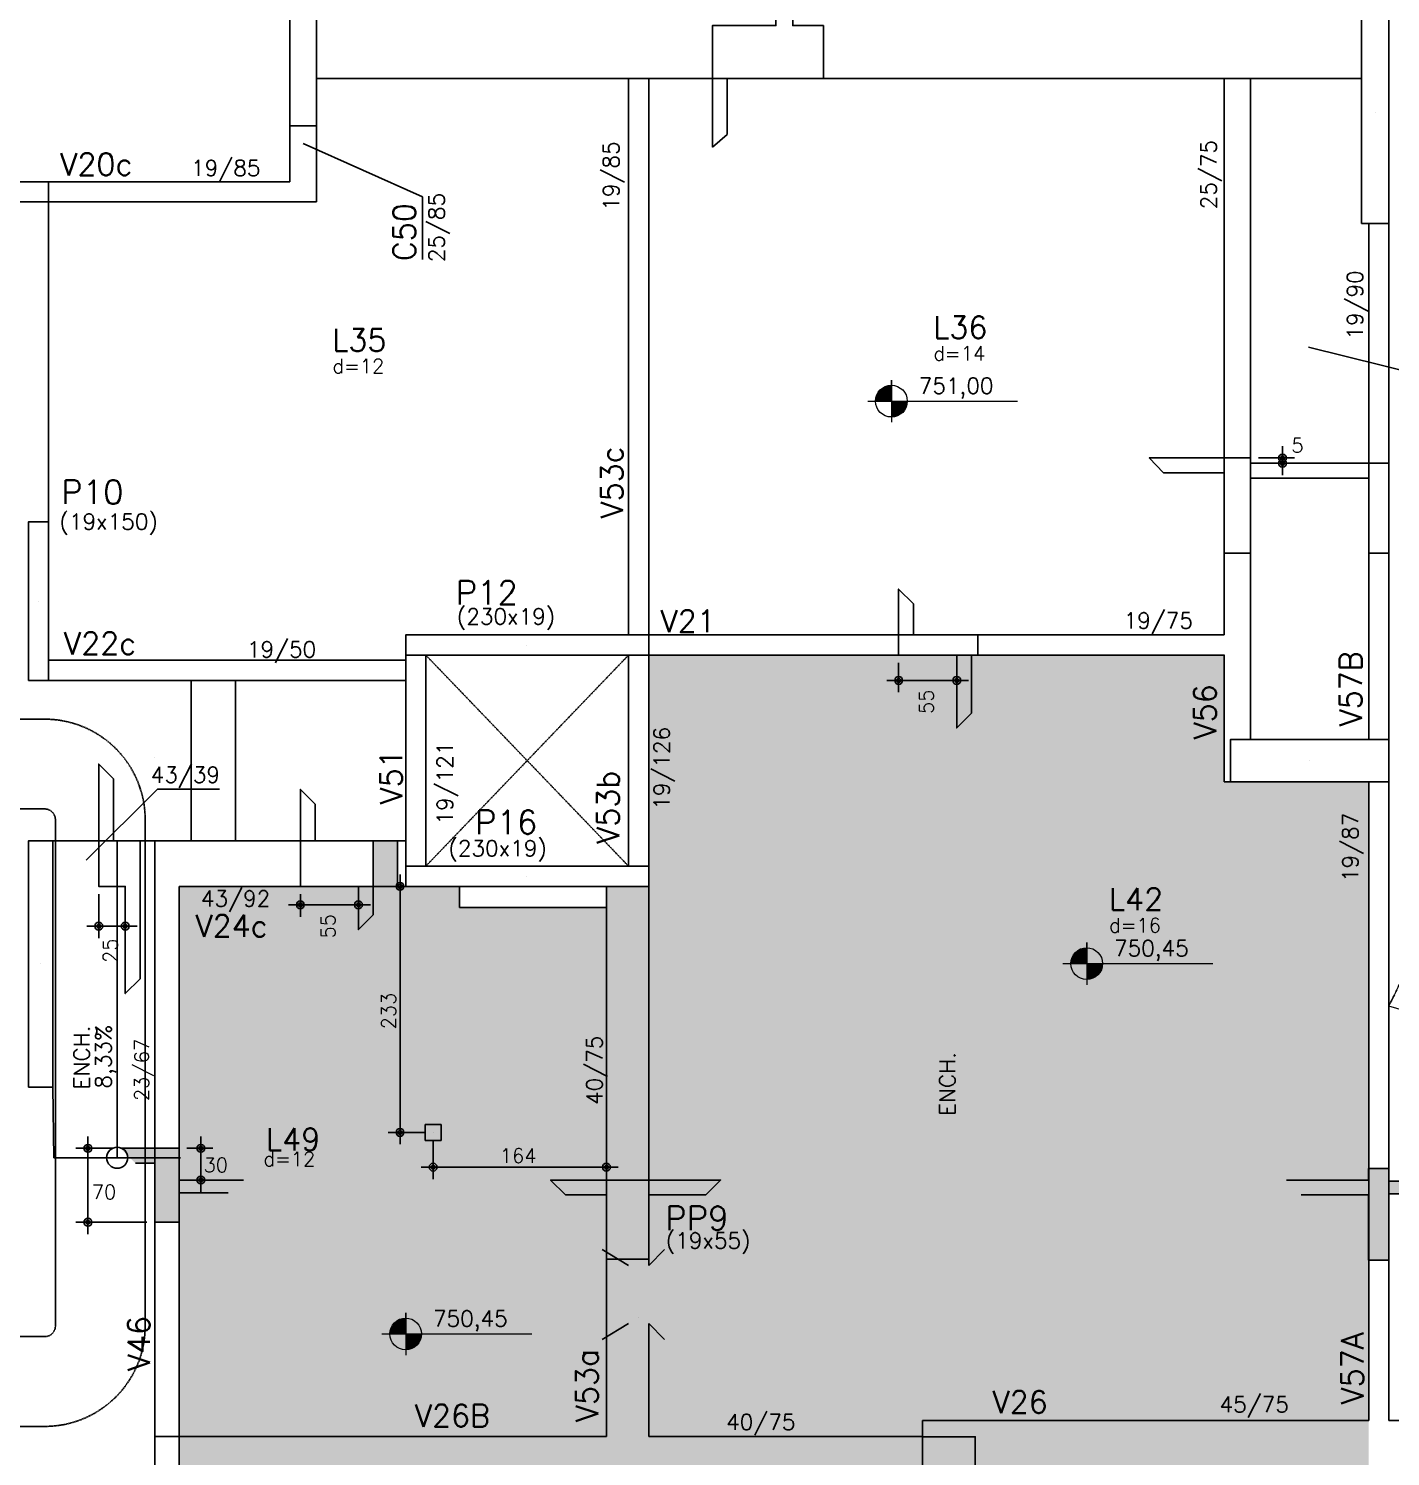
# Model space of a CAD drawing. Extents: x -40810 to 33675, y -2018 to 21213.
# Drawn here: x 16531 to 17819, y -14 to 1338 of the extents above; entities that cross this region are included whole.
import ezdxf

# ---------------------------------------------------------------- set-up
doc = ezdxf.new("R2010")
doc.units = 0
doc.linetypes.add('ESTILO_TQS_0001', pattern=[1, 0.7, -0.3])
doc.linetypes.add('TRAZO_HUECO', pattern=[0.75, 0.5, -0.25])
doc.layers.get('0').update_dxf_attribs({"color": 1, "lineweight": 9})
for name, color, linetype in [('1', 5, 'Continuous'), ('10', 7, 'Continuous'), ('11', 22, 'Continuous'), ('12', 3, 'Continuous'), ('13', 7, 'Continuous'), ('131', 59, 'Continuous'), ('132', 99, 'Continuous'), ('18', 9, 'Continuous'), ('211', 7, 'ESTILO_TQS_0001'), ('241', 7, 'TRAZO_HUECO'), ('242', 3, 'Continuous'), ('26', 1, 'Continuous'), ('27', 10, 'Continuous'), ('3', 2, 'Continuous'), ('30', 15, 'Continuous'), ('42', 7, 'Continuous'), ('6', 6, 'Continuous'), ('8', 5, 'Continuous'), ('9', 3, 'Continuous')]:
    doc.layers.add(name, color=color, linetype=linetype)
doc.styles.get("Standard").update_dxf_attribs({"font": 'romans.shx', "width": 0.8})

msp = doc.modelspace()

# ---------------------------------------------------------------- linework, layer by layer
for p, q in [((17347.169, 1000.586), (17347.169, 1005.586)), ((17347.169, 1005.586), (17347.169, 965.586)), ((17324.669, 985.586), (17466.578, 985.586)), ((17531.963, 468.058), (17531.963, 473.058)), ((17531.963, 473.058), (17531.963, 433.058)), ((17509.463, 453.058), (17651.372, 453.058)), ((16887.435, 117.431), (16887.435, 122.431)), ((16887.435, 122.431), (16887.435, 82.431)), ((16864.935, 102.431), (17006.845, 102.431))]:
    msp.add_line(p, q)
msp.add_lwpolyline([(18416.71, 161.121), (18107.105, 328.041), (18078.606, 286.892), (18105.215, 378.059), (18076.716, 336.91), (17817.927, 412.88)])
for centre in [(17347.169, 985.586), (17531.963, 453.058), (16887.435, 102.431)]:
    msp.add_circle(centre, 15)
at = {"layer": '1'}
for p, q in [((17661.927, 764.191), (17661.927, 1291.191)), ((17686.927, 1291.191), (17686.927, 665.191)), ((17661.927, 764.191), (17117.427, 764.191)), ((17661.927, 625.191), (17661.927, 745.191)), ((16668.927, 721.191), (16887.427, 721.191)), ((17661.927, 625.191), (17667.927, 625.191)), ((16649.927, 569.191), (16649.927, 5.191)), ((16676.927, 569.191), (16887.927, 569.191)), ((16672.927, 526.191), (16672.927, 5.191)), ((16887.427, 526.191), (16672.927, 526.191)), ((17376.378, 5.191), (17376.378, 20.568)), ((16676.927, 5.191), (16670.927, 5.191))]:
    msp.add_line(p, q, dxfattribs=at)
for points in [[(16802.927, 1291.191), (16963.927, 1291.191)], [(16963.927, 1291.191), (17098.427, 1291.191)], [(17098.427, 1291.191), (17098.427, 764.191)], [(17117.427, 1291.191), (17098.427, 1291.191)], [(17117.427, 764.191), (17117.427, 1291.191)], [(17117.427, 1291.191), (17791.927, 1291.191)], [(16777.927, 1266.191), (16777.927, 1193.191)], [(16802.927, 1174.191), (16802.927, 1266.191)], [(16777.927, 1193.191), (16549.427, 1193.191)], [(16549.427, 1174.191), (16802.927, 1174.191)], [(16549.427, 871.191), (16549.427, 1174.191)], [(17798.927, 1153.691), (17798.927, 665.191)], [(17817.927, 665.191), (17817.927, 1153.691)], [(17117.427, 764.191), (17117.427, 745.191)], [(16887.427, 745.191), (16887.427, 740.191)], [(16906.427, 730.691), (16906.427, 745.191)], [(17098.427, 745.191), (17098.427, 645.191)], [(17117.427, 745.191), (17662.427, 745.191)], [(17117.427, 545.191), (17117.427, 745.191)], [(16887.427, 740.191), (16549.427, 740.191)], [(16887.427, 740.191), (16887.427, 545.191)], [(16906.427, 559.691), (16906.427, 730.691)], [(16549.427, 721.191), (16668.927, 721.191)], [(17098.427, 645.191), (17098.427, 545.191)], [(17798.927, 625.191), (17798.927, 20.568)], [(17817.927, 20.568), (17817.927, 625.191)], [(16676.927, 569.191), (16553.427, 569.191)], [(16887.427, 574.191), (16887.427, 569.191)], [(16906.427, 545.191), (16906.427, 559.691)], [(17077.427, 526.191), (17077.427, 167.191)], [(17117.427, 167.191), (17117.427, 526.191)], [(17077.427, 167.191), (17077.427, 5.191)], [(17117.427, 5.191), (17117.427, 112.191)], [(17798.927, 20.568), (17376.378, 20.568)], [(18417.004, 20.568), (17817.927, 20.568)], [(17077.427, 5.191), (16676.927, 5.191)], [(17376.378, 5.191), (17117.427, 5.191)]]:
    msp.add_lwpolyline(points, dxfattribs=at)
at = {"layer": '131'}
for points in [[(17117.427, 745.191), (17117.427, 526.191), (17686.927, 526.191)], [(17117.427, 745.191), (17686.927, 526.191), (17661.927, 625.191)], [(17117.427, 745.191), (17661.927, 625.191), (17661.927, 745.191)], [(17661.927, 625.191), (17686.927, 526.191), (17686.927, 625.191)], [(17798.927, -278.211), (17686.927, 526.191), (17798.927, 625.191)], [(17798.927, 625.191), (17686.927, 526.191), (17686.927, 625.191)], [(16938.427, 526.191), (16938.427, 506.191), (16672.927, 506.191)], [(16938.427, 526.191), (16672.927, 506.191), (16672.927, 526.191)], [(16938.427, 526.191), (16672.927, 526.191), (16938.427, 526.191)], [(17798.927, -278.211), (17077.427, 506.191), (17686.927, 526.191)], [(17686.927, 526.191), (17077.427, 506.191), (17077.427, 526.191)], [(17798.927, -278.211), (16672.927, -281.026), (16672.927, 506.191)], [(17798.927, -278.211), (16672.927, 506.191), (17077.427, 506.191)]]:
    msp.add_solid(points, dxfattribs=at)
at = {"layer": '132'}
for points in [[(16649.927, 526.191), (16649.927, 526.191), (16553.427, 526.191)], [(16649.927, 526.191), (16553.427, 526.191), (16553.427, 526.191)], [(16649.927, 526.191), (16553.427, 526.191), (16649.927, 526.191)]]:
    msp.add_solid(points, dxfattribs=at)
at = {"layer": '18'}
for p, q in [((17177.795, 1291.191), (17177.795, 1341.191)), ((17282.795, 1341.191), (17282.795, 1291.191)), ((17177.795, 1226.191), (17177.795, 1291.191)), ((17177.795, 1291.191), (17177.795, 1291.191)), ((17282.795, 1291.191), (17191.795, 1291.191)), ((17191.795, 1291.191), (17191.795, 1238.191)), ((17591.105, 931.772), (17686.927, 931.772)), ((17686.927, 926.772), (17686.927, 931.772)), ((17686.927, 926.772), (17798.927, 926.772)), ((17798.927, 926.772), (17798.927, 926.772)), ((17798.927, 926.772), (17817.927, 926.772)), ((17817.927, 926.772), (17817.927, 841.772)), ((17604.605, 917.772), (17661.927, 917.772)), ((17661.927, 841.772), (17661.927, 917.772)), ((17686.927, 841.772), (17686.927, 912.772)), ((17686.927, 912.772), (17798.927, 912.772)), ((17798.927, 841.772), (17798.927, 912.772)), ((17661.927, 841.772), (17686.927, 841.772)), ((17817.927, 841.772), (17798.927, 841.772)), ((17353.97, 745.191), (17353.97, 807.597)), ((17367.97, 764.191), (17367.97, 793.597)), ((17367.97, 764.191), (17428.97, 764.191)), ((17428.97, 745.191), (17428.97, 764.191)), ((17353.97, 745.191), (17408.97, 745.191)), ((17408.97, 676.202), (17408.97, 745.191)), ((17422.97, 745.191), (17428.97, 745.191)), ((17422.97, 690.202), (17422.97, 745.191)), ((16597.004, 526.191), (16597.004, 642.003)), ((16649.927, 648.03), (16649.927, 648.03)), ((16611.004, 569.191), (16611.004, 628.003)), ((16787.741, 526.191), (16787.741, 618.003)), ((16801.741, 569.191), (16801.741, 604.003)), ((16611.004, 569.191), (16636.004, 569.191)), ((16636.004, 526.191), (16636.004, 569.191)), ((16801.741, 569.191), (16879.741, 569.191)), ((16879.741, 526.191), (16879.741, 569.191)), ((16597.004, 526.191), (16622.004, 526.191)), ((16622.004, 424.591), (16622.004, 526.191)), ((16636.004, 526.191), (16636.004, 526.191)), ((16636.004, 438.591), (16636.004, 526.191)), ((16787.741, 526.191), (16842.741, 526.191)), ((16842.741, 485.298), (16842.741, 526.191)), ((16856.741, 526.191), (16856.741, 526.191)), ((16856.741, 499.298), (16856.741, 526.191)), ((16879.741, 526.191), (16856.741, 526.191)), ((16617.615, 278.137), (16672.927, 278.137)), ((16672.927, 248.137), (16672.927, 278.137)), ((16631.615, 264.137), (16649.927, 264.137)), ((16649.927, 208.137), (16649.927, 264.137)), ((16672.927, 248.137), (16733.932, 248.137)), ((17024.615, 248.137), (17117.427, 248.137)), ((17117.427, 248.137), (17185.417, 248.137)), ((17117.427, 248.137), (17117.427, 248.137)), ((16672.927, 236.137), (16719.556, 236.137)), ((16672.927, 208.137), (16672.927, 236.137)), ((16676.927, 236.137), (16676.927, 236.137)), ((17038.615, 234.137), (17077.427, 234.137)), ((17077.427, 173.137), (17077.427, 234.137)), ((17117.427, 173.137), (17117.427, 234.137)), ((17117.427, 234.137), (17171.417, 234.137)), ((16649.927, 208.137), (16672.927, 208.137)), ((17077.427, 173.137), (17117.427, 173.137))]:
    msp.add_line(p, q, dxfattribs=at)
for points in [[(17720.869, 248.137), (17798.764, 248.137), (17798.764, 259.137), (17817.764, 259.137), (17817.764, 247.137), (17887.066, 247.137)], [(17735.037, 234.137), (17798.764, 234.137), (17798.764, 172.137), (17817.927, 172.137), (17817.927, 235.137), (17852.415, 235.137)]]:
    msp.add_lwpolyline(points, dxfattribs=at)
at = {"layer": '211'}
for p, q in [((16521.428, 684.456), (16545.897, 684.456)), ((16545.897, 599.456), (16521.428, 599.456)), ((16555.897, 109.843), (16555.897, 589.456)), ((16640.897, 109.843), (16640.897, 589.456)), ((16545.897, 99.843), (16460.588, 99.843)), ((16460.588, 14.843), (16545.897, 14.843))]:
    msp.add_line(p, q, dxfattribs=at)
for centre, radius, start, end in [((16545.897, 589.456), 95, 0, 90), ((16545.897, 589.456), 10, 0, 90), ((16545.897, 109.843), 10, 270, 0), ((16545.897, 109.843), 95, 270, 0)]:
    msp.add_arc(centre, radius, start, end, dxfattribs=at)
at = {"layer": '241'}
for p, q in [((17817.927, 412.88), (18370.927, 1545.691)), ((16906.427, 545.191), (17098.427, 745.191)), ((16906.427, 745.191), (17098.427, 545.191))]:
    msp.add_line(p, q, dxfattribs=at)
at = {"layer": '242'}
for p, q in [((17804.927, 1258.739), (17804.927, 1258.739)), ((16539.927, 796.191), (16539.927, 796.191)), ((17001.927, 754.691), (17001.927, 754.691)), ((17742.927, 645.191), (17742.927, 645.191)), ((17001.927, 535.691), (17001.927, 535.691)), ((16541.927, 452.691), (16541.927, 452.691)), ((17107.927, 118.191), (17107.927, 118.191))]:
    msp.add_line(p, q, dxfattribs=at)
at = {"layer": '26'}
for p, q in [((16790.427, 1229.691), (16903.236, 1179.118)), ((16903.236, 1179.118), (16903.236, 1119.745)), ((16585.106, 551.03), (16652.412, 618.336)), ((16652.412, 618.336), (16711.151, 618.336)), ((16554.427, 269.191), (16553.427, 336.191))]:
    msp.add_line(p, q, dxfattribs=at)
at = {"layer": '26', "color": 3, "linetype": 'Continuous'}
for p, q in [((17717.225, 915.522), (17717.225, 943.022)), ((17686.927, 931.772), (17686.927, 931.772)), ((17686.927, 926.772), (17686.927, 926.772)), ((17694.427, 931.772), (17728.475, 931.772)), ((17694.427, 926.772), (17728.475, 926.772)), ((17353.97, 745.191), (17353.97, 745.191)), ((17408.97, 745.191), (17408.97, 745.191)), ((17353.97, 737.691), (17353.97, 709.941)), ((17408.97, 737.691), (17408.97, 709.941)), ((17420.22, 721.191), (17342.72, 721.191)), ((16597.004, 526.191), (16597.004, 526.191)), ((16597.004, 518.691), (16597.004, 477.261)), ((16622.004, 526.191), (16622.004, 526.191)), ((16622.004, 518.691), (16622.004, 477.261)), ((16787.741, 526.191), (16787.741, 526.191)), ((16787.741, 518.691), (16787.741, 497.419)), ((16842.741, 526.191), (16842.741, 526.191)), ((16842.741, 518.691), (16842.741, 497.419)), ((16853.991, 508.669), (16776.491, 508.669)), ((16633.254, 488.511), (16585.754, 488.511)), ((16586.673, 196.887), (16586.673, 289.387)), ((16693.602, 236.887), (16693.602, 289.387)), ((16610.115, 278.137), (16575.423, 278.137)), ((16617.615, 278.137), (16617.615, 278.137)), ((16672.927, 278.137), (16672.927, 278.137)), ((16680.427, 278.137), (16704.852, 278.137)), ((16672.927, 248.137), (16672.927, 248.137)), ((16680.427, 248.137), (16704.852, 248.137)), ((16642.427, 208.137), (16575.423, 208.137)), ((16649.927, 208.137), (16649.927, 208.137))]:
    msp.add_line(p, q, dxfattribs=at)
at = {"layer": '26', "linetype": 'Continuous'}
for p, q in [((16614.427, 269.191), (16614.427, 569.191)), ((16554.427, 269.191), (16674.427, 269.191))]:
    msp.add_line(p, q, dxfattribs=at)
at = {"layer": '26'}
msp.add_lwpolyline([(17949.391, 1001.895), (17882.008, 1001.895), (17741.692, 1036.776)], dxfattribs=at)
at = {"layer": '26', "color": 3, "linetype": 'Continuous'}
for centre, radius in [((17717.225, 931.772), 3.746), ((17717.225, 931.772), 1.867), ((17717.225, 926.772), 3.746), ((17717.225, 926.772), 1.867), ((17353.97, 721.191), 3.746), ((17353.97, 721.191), 1.867), ((17408.97, 721.191), 3.746), ((17408.97, 721.191), 1.867), ((16787.741, 508.669), 3.746), ((16787.741, 508.669), 1.867), ((16842.741, 508.669), 3.746), ((16842.741, 508.669), 1.867), ((16597.004, 488.511), 3.746), ((16597.004, 488.511), 1.867), ((16622.004, 488.511), 3.746), ((16622.004, 488.511), 1.867), ((16586.673, 278.137), 3.746), ((16586.673, 278.137), 1.867), ((16693.602, 278.137), 3.746), ((16693.602, 278.137), 1.867), ((16693.602, 248.137), 3.746), ((16693.602, 248.137), 1.867), ((16586.673, 208.137), 3.746), ((16586.673, 208.137), 1.867)]:
    msp.add_circle(centre, radius, dxfattribs=at)
at = {"layer": '26', "linetype": 'Continuous'}
for start, end in [(90, 270), (270, 90)]:
    msp.add_arc((16614.427, 269.191), 10, start, end, dxfattribs=at)
at = {"layer": '27'}
for points in [[(17347.169, 985.586), (17345.309, 1000.471), (17344.124, 1000.274)], [(17347.169, 985.586), (17347.169, 1000.586), (17345.309, 1000.471)], [(17347.169, 985.586), (17332.336, 987.821), (17332.204, 986.613)], [(17347.169, 985.586), (17332.466, 988.557), (17332.336, 987.821)], [(17347.169, 985.586), (17332.689, 989.502), (17332.466, 988.557)], [(17347.169, 985.586), (17333.127, 990.861), (17332.689, 989.502)], [(17347.169, 985.586), (17333.74, 992.271), (17333.127, 990.861)], [(17347.169, 985.586), (17334.316, 993.319), (17333.74, 992.271)], [(17347.169, 985.586), (17334.956, 994.295), (17334.316, 993.319)], [(17347.169, 985.586), (17336.148, 995.762), (17334.956, 994.295)], [(17347.169, 985.586), (17336.967, 996.583), (17336.148, 995.762)], [(17347.169, 985.586), (17337.533, 997.082), (17336.967, 996.583)], [(17347.169, 985.586), (17338.213, 997.62), (17337.533, 997.082)], [(17347.169, 985.586), (17338.804, 998.038), (17338.213, 997.62)], [(17347.169, 985.586), (17339.581, 998.525), (17338.804, 998.038)], [(17347.169, 985.586), (17340.261, 998.901), (17339.581, 998.525)], [(17347.169, 985.586), (17341.16, 999.33), (17340.261, 998.901)], [(17347.169, 985.586), (17341.655, 999.536), (17341.16, 999.33)], [(17347.169, 985.586), (17342.75, 999.921), (17341.655, 999.536)], [(17347.169, 985.586), (17344.124, 1000.274), (17342.75, 999.921)], [(17347.169, 985.586), (17332.198, 986.521), (17332.169, 985.586)], [(17347.169, 985.586), (17332.169, 985.586), (17347.169, 985.586)], [(17347.169, 985.586), (17332.204, 986.613), (17332.198, 986.521)], [(17347.169, 985.586), (17362.169, 985.586), (17362.053, 983.727)], [(17347.169, 985.586), (17362.053, 983.727), (17361.857, 982.542)], [(17347.169, 985.586), (17361.857, 982.542), (17361.503, 981.168)], [(17347.169, 985.586), (17361.503, 981.168), (17361.119, 980.072)], [(17347.169, 985.586), (17361.119, 980.072), (17360.913, 979.578)], [(17347.169, 985.586), (17360.913, 979.578), (17360.484, 978.679)], [(17347.169, 985.586), (17360.484, 978.679), (17360.108, 977.998)], [(17347.169, 985.586), (17360.108, 977.998), (17359.62, 977.222)], [(17347.169, 985.586), (17359.62, 977.222), (17359.202, 976.631)], [(17347.169, 985.586), (17359.202, 976.631), (17358.664, 975.95)], [(17347.169, 985.586), (17358.664, 975.95), (17358.166, 975.385)], [(17347.169, 985.586), (17358.166, 975.385), (17357.344, 974.565)], [(17347.169, 985.586), (17357.344, 974.565), (17355.878, 973.373)], [(17347.169, 985.586), (17355.878, 973.373), (17354.901, 972.733)], [(17347.169, 985.586), (17354.901, 972.733), (17353.853, 972.158)], [(17347.169, 985.586), (17353.853, 972.158), (17352.444, 971.544)], [(17347.169, 985.586), (17352.444, 971.544), (17351.084, 971.106)], [(17347.169, 985.586), (17351.084, 971.106), (17350.14, 970.884)], [(17347.169, 985.586), (17350.14, 970.884), (17349.403, 970.754)], [(17347.169, 985.586), (17349.403, 970.754), (17348.195, 970.622)], [(17347.169, 985.586), (17348.195, 970.622), (17348.103, 970.616)], [(17347.169, 985.586), (17348.103, 970.616), (17347.169, 970.586)], [(17347.169, 985.586), (17347.169, 970.586), (17347.169, 985.586)], [(17531.963, 453.058), (17518.534, 459.742), (17517.921, 458.332)], [(17531.963, 453.058), (17519.109, 460.79), (17518.534, 459.742)], [(17531.963, 453.058), (17519.75, 461.767), (17519.109, 460.79)], [(17531.963, 453.058), (17520.941, 463.233), (17519.75, 461.767)], [(17531.963, 453.058), (17521.761, 464.055), (17520.941, 463.233)], [(17531.963, 453.058), (17522.326, 464.553), (17521.761, 464.055)], [(17531.963, 453.058), (17523.007, 465.091), (17522.326, 464.553)], [(17531.963, 453.058), (17523.598, 465.509), (17523.007, 465.091)], [(17531.963, 453.058), (17524.374, 465.997), (17523.598, 465.509)], [(17531.963, 453.058), (17525.055, 466.372), (17524.374, 465.997)], [(17531.963, 453.058), (17525.954, 466.802), (17525.055, 466.372)], [(17531.963, 453.058), (17526.449, 467.007), (17525.954, 466.802)], [(17531.963, 453.058), (17527.544, 467.392), (17526.449, 467.007)], [(17531.963, 453.058), (17528.918, 467.745), (17527.544, 467.392)], [(17531.963, 453.058), (17530.103, 467.942), (17528.918, 467.745)], [(17531.963, 453.058), (17531.963, 468.058), (17530.103, 467.942)], [(17531.963, 453.058), (17516.992, 453.992), (17516.963, 453.058)], [(17531.963, 453.058), (17516.963, 453.058), (17531.963, 453.058)], [(17531.963, 453.058), (17516.998, 454.084), (17516.992, 453.992)], [(17531.963, 453.058), (17517.13, 455.292), (17516.998, 454.084)], [(17531.963, 453.058), (17517.26, 456.029), (17517.13, 455.292)], [(17531.963, 453.058), (17517.483, 456.973), (17517.26, 456.029)], [(17531.963, 453.058), (17517.921, 458.332), (17517.483, 456.973)], [(17531.963, 453.058), (17546.963, 453.058), (17546.847, 451.198)], [(17531.963, 453.058), (17546.847, 451.198), (17546.65, 450.013)], [(17531.963, 453.058), (17546.65, 450.013), (17546.297, 448.639)], [(17531.963, 453.058), (17546.297, 448.639), (17545.912, 447.544)], [(17531.963, 453.058), (17545.912, 447.544), (17545.707, 447.049)], [(17531.963, 453.058), (17545.707, 447.049), (17545.277, 446.15)], [(17531.963, 453.058), (17545.277, 446.15), (17544.901, 445.469)], [(17531.963, 453.058), (17544.901, 445.469), (17544.414, 444.693)], [(17531.963, 453.058), (17544.414, 444.693), (17543.996, 444.102)], [(17531.963, 453.058), (17543.996, 444.102), (17543.458, 443.422)], [(17531.963, 453.058), (17543.458, 443.422), (17542.959, 442.856)], [(17531.963, 453.058), (17542.959, 442.856), (17542.138, 442.037)], [(17531.963, 453.058), (17542.138, 442.037), (17540.671, 440.845)], [(17531.963, 453.058), (17540.671, 440.845), (17539.695, 440.204)], [(17531.963, 453.058), (17539.695, 440.204), (17538.647, 439.629)], [(17531.963, 453.058), (17538.647, 439.629), (17537.237, 439.016)], [(17531.963, 453.058), (17537.237, 439.016), (17535.878, 438.578)], [(17531.963, 453.058), (17535.878, 438.578), (17534.934, 438.355)], [(17531.963, 453.058), (17534.934, 438.355), (17534.197, 438.225)], [(17531.963, 453.058), (17534.197, 438.225), (17532.989, 438.093)], [(17531.963, 453.058), (17532.989, 438.093), (17532.897, 438.087)], [(17531.963, 453.058), (17532.897, 438.087), (17531.963, 438.058)], [(17531.963, 453.058), (17531.963, 438.058), (17531.963, 453.058)], [(16887.435, 102.431), (16874.007, 109.115), (16873.393, 107.706)], [(16887.435, 102.431), (16874.582, 110.164), (16874.007, 109.115)], [(16887.435, 102.431), (16875.222, 111.14), (16874.582, 110.164)], [(16887.435, 102.431), (16876.414, 112.606), (16875.222, 111.14)], [(16887.435, 102.431), (16877.234, 113.428), (16876.414, 112.606)], [(16887.435, 102.431), (16877.799, 113.927), (16877.234, 113.428)], [(16887.435, 102.431), (16878.479, 114.464), (16877.799, 113.927)], [(16887.435, 102.431), (16879.07, 114.882), (16878.479, 114.464)], [(16887.435, 102.431), (16879.847, 115.37), (16879.07, 114.882)], [(16887.435, 102.431), (16880.528, 115.746), (16879.847, 115.37)], [(16887.435, 102.431), (16881.427, 116.175), (16880.528, 115.746)], [(16887.435, 102.431), (16881.921, 116.381), (16881.427, 116.175)], [(16887.435, 102.431), (16883.016, 116.766), (16881.921, 116.381)], [(16887.435, 102.431), (16884.39, 117.119), (16883.016, 116.766)], [(16887.435, 102.431), (16885.576, 117.315), (16884.39, 117.119)], [(16887.435, 102.431), (16887.435, 117.431), (16885.576, 117.315)], [(16887.435, 102.431), (16872.464, 103.366), (16872.435, 102.431)], [(16887.435, 102.431), (16872.435, 102.431), (16887.435, 102.431)], [(16887.435, 102.431), (16872.47, 103.457), (16872.464, 103.366)], [(16887.435, 102.431), (16872.603, 104.665), (16872.47, 103.457)], [(16887.435, 102.431), (16872.732, 105.402), (16872.603, 104.665)], [(16887.435, 102.431), (16872.955, 106.346), (16872.732, 105.402)], [(16887.435, 102.431), (16873.393, 107.706), (16872.955, 106.346)], [(16887.435, 102.431), (16902.435, 102.431), (16902.319, 100.572)], [(16887.435, 102.431), (16902.319, 100.572), (16902.123, 99.386)], [(16887.435, 102.431), (16902.123, 99.386), (16901.77, 98.012)], [(16887.435, 102.431), (16901.77, 98.012), (16901.385, 96.917)], [(16887.435, 102.431), (16901.385, 96.917), (16901.179, 96.423)], [(16887.435, 102.431), (16901.179, 96.423), (16900.75, 95.524)], [(16887.435, 102.431), (16900.75, 95.524), (16900.374, 94.843)], [(16887.435, 102.431), (16900.374, 94.843), (16899.886, 94.066)], [(16887.435, 102.431), (16899.886, 94.066), (16899.468, 93.475)], [(16887.435, 102.431), (16899.468, 93.475), (16898.931, 92.795)], [(16887.435, 102.431), (16898.931, 92.795), (16898.432, 92.23)], [(16887.435, 102.431), (16898.432, 92.23), (16897.61, 91.41)], [(16887.435, 102.431), (16897.61, 91.41), (16896.144, 90.218)], [(16887.435, 102.431), (16896.144, 90.218), (16895.168, 89.578)], [(16887.435, 102.431), (16895.168, 89.578), (16894.119, 89.003)], [(16887.435, 102.431), (16894.119, 89.003), (16892.71, 88.389)], [(16887.435, 102.431), (16892.71, 88.389), (16891.35, 87.951)], [(16887.435, 102.431), (16891.35, 87.951), (16890.406, 87.728)], [(16887.435, 102.431), (16890.406, 87.728), (16889.669, 87.599)], [(16887.435, 102.431), (16889.669, 87.599), (16888.461, 87.466)], [(16887.435, 102.431), (16888.461, 87.466), (16888.37, 87.46)], [(16887.435, 102.431), (16888.37, 87.46), (16887.435, 87.431)], [(16887.435, 102.431), (16887.435, 87.431), (16887.435, 102.431)]]:
    msp.add_solid(points, dxfattribs=at)
at = {"layer": '3'}
for points in [[(16777.927, 1246.191), (16802.927, 1246.191), (16802.927, 1494.191), (16777.927, 1494.191), (16777.927, 1246.191)], [(17791.927, 1153.691), (17817.927, 1153.691), (17817.927, 1363.691), (17791.927, 1363.691), (17791.927, 1153.691)], [(16419.427, 1174.191), (16549.427, 1174.191), (16549.427, 1193.191), (16419.427, 1193.191), (16419.427, 1174.191)], [(16530.427, 721.191), (16549.427, 721.191), (16549.427, 871.191), (16530.427, 871.191), (16530.427, 721.191)], [(16887.427, 745.191), (17117.427, 745.191), (17117.427, 764.191), (16887.427, 764.191), (16887.427, 745.191)], [(17667.927, 625.191), (17817.927, 625.191), (17817.927, 665.191), (17667.927, 665.191), (17667.927, 625.191)], [(16530.427, 336.191), (16553.427, 336.191), (16553.427, 569.191), (16530.427, 569.191), (16530.427, 336.191)], [(16887.427, 526.191), (17117.427, 526.191), (17117.427, 545.191), (16887.427, 545.191), (16887.427, 526.191)], [(16649.927, -223.809), (16672.927, -223.809), (16672.927, 5.191), (16649.927, 5.191), (16649.927, -223.809)], [(17376.378, -109.932), (17426.378, -109.932), (17426.378, 5.068), (17376.378, 5.068), (17376.378, -109.932)]]:
    msp.add_lwpolyline(points, dxfattribs=at)
at = {"layer": '30'}
for points in [[(17177.795, 1226.191), (17191.795, 1238.191), (17191.795, 1291.191), (17282.795, 1291.191), (17282.795, 1341.191), (17253.795, 1341.191), (17253.795, 1404.191), (17237.795, 1416.191), (17237.795, 1341.191), (17177.795, 1341.191), (17177.795, 1291.191), (17177.795, 1291.191), (17177.795, 1226.191)], [(17604.605, 917.772), (17591.105, 931.772), (17686.927, 931.772), (17686.927, 926.772), (17798.927, 926.772), (17798.927, 912.772), (17686.927, 912.772), (17686.927, 841.772), (17661.927, 841.772), (17661.927, 917.772), (17604.605, 917.772), (17604.605, 917.772)], [(17798.927, 841.772), (17798.927, 926.772), (17817.927, 926.772), (17817.927, 841.772), (17798.927, 841.772), (17798.927, 841.772)], [(17367.97, 793.597), (17353.97, 807.597), (17353.97, 745.191), (17408.97, 745.191), (17408.97, 676.202), (17422.97, 690.202), (17422.97, 745.191), (17428.97, 745.191), (17428.97, 764.191), (17367.97, 764.191), (17367.97, 793.597), (17367.97, 793.597)], [(16611.004, 628.003), (16597.004, 642.003), (16597.004, 526.191), (16622.004, 526.191), (16622.004, 424.591), (16636.004, 438.591), (16636.004, 526.191), (16636.004, 526.191), (16636.004, 569.191), (16611.004, 569.191), (16611.004, 628.003), (16611.004, 628.003)], [(16801.741, 604.003), (16787.741, 618.003), (16787.741, 526.191), (16842.741, 526.191), (16842.741, 485.298), (16856.741, 499.298), (16856.741, 526.191), (16856.741, 526.191), (16856.741, 569.191), (16801.741, 569.191), (16801.741, 604.003), (16801.741, 604.003)], [(17038.615, 234.137), (17024.615, 248.137), (17117.427, 248.137), (17117.427, 248.137), (17185.417, 248.137), (17171.417, 234.137), (17117.427, 234.137), (17117.427, 173.137), (17077.427, 173.137), (17077.427, 234.137), (17038.615, 234.137), (17038.615, 234.137)]]:
    msp.add_lwpolyline(points, dxfattribs=at)
for points in [[(16856.741, 569.191), (16879.741, 569.191), (16879.741, 526.191)], [(16856.741, 569.191), (16879.741, 526.191), (16856.741, 526.191)], [(16856.741, 569.191), (16856.741, 526.191), (16856.741, 569.191)], [(16672.927, 278.137), (16617.615, 278.137), (16631.615, 264.137)], [(16672.927, 278.137), (16631.615, 264.137), (16649.927, 264.137)], [(16672.927, 278.137), (16649.927, 264.137), (16672.927, 208.137)], [(16672.927, 278.137), (16672.927, 208.137), (16672.927, 236.137)], [(16672.927, 278.137), (16672.927, 236.137), (16672.927, 248.137)], [(16672.927, 208.137), (16649.927, 264.137), (16649.927, 208.137)], [(17798.764, 259.424), (17798.764, 234.137), (17817.927, 259.424)], [(17798.764, 234.137), (17817.927, 235.137), (17817.927, 259.424)], [(17798.764, 234.137), (17798.764, 259.424), (17798.764, 248.137)], [(17817.927, 259.424), (17817.927, 235.137), (17817.927, 247.137)], [(16672.927, 248.137), (16672.927, 236.137), (16719.556, 236.137)], [(16672.927, 248.137), (16719.556, 236.137), (16733.932, 248.137)], [(17720.869, 248.137), (17735.037, 234.137), (17798.764, 248.137)], [(17735.037, 234.137), (17798.764, 234.137), (17798.764, 248.137)], [(17817.927, 235.137), (17852.415, 235.137), (17817.927, 247.137)], [(17817.927, 247.137), (17852.415, 235.137), (17852.415, 235.137)], [(17852.415, 235.137), (17887.066, 247.137), (17817.927, 247.137)], [(17817.927, 172.137), (17817.927, 235.137), (17798.764, 234.137)], [(17798.764, 172.137), (17817.927, 172.137), (17798.764, 234.137)]]:
    msp.add_solid(points, dxfattribs=at)
at = {"layer": '42', "color": 70, "linetype": 'Continuous'}
for p, q in [((16882.072, 281.943), (16882.072, 537.441)), ((16879.927, 526.191), (16870.822, 526.191)), ((16887.427, 526.191), (16887.427, 526.191)), ((17077.427, 306.191), (17077.427, 306.191)), ((17077.427, 298.691), (17077.427, 249.073)), ((16905.923, 293.193), (16870.822, 293.193)), ((16913.423, 293.193), (16913.423, 293.193)), ((16913.423, 293.193), (16913.423, 293.193)), ((16913.423, 285.693), (16913.423, 249.073)), ((16902.173, 260.323), (17088.677, 260.323))]:
    msp.add_line(p, q, dxfattribs=at)
at = {"layer": '42'}
for p, q in [((16905.923, 300.693), (16905.923, 285.693)), ((16905.923, 300.693), (16920.923, 300.693)), ((16920.923, 300.693), (16920.923, 285.693)), ((16905.923, 285.693), (16920.923, 285.693))]:
    msp.add_line(p, q, dxfattribs=at)
for points in [[(16684.427, 721.191), (16726.427, 721.191), (16726.427, 569.191), (16684.427, 569.191), (16684.427, 721.191)], [(17077.427, 526.191), (16938.427, 526.191), (16938.427, 506.191), (17077.427, 506.191), (17077.427, 526.191)]]:
    msp.add_lwpolyline(points, dxfattribs=at)
at = {"layer": '42', "color": 70, "linetype": 'Continuous'}
for centre, radius in [((16882.072, 526.191), 3.746), ((16882.072, 526.191), 1.867), ((16882.072, 293.193), 3.746), ((16882.072, 293.193), 1.867), ((16913.423, 260.323), 3.746), ((16913.423, 260.323), 1.867), ((17077.427, 260.323), 3.746), ((17077.427, 260.323), 1.867)]:
    msp.add_circle(centre, radius, dxfattribs=at)
at = {"layer": '6'}
for p, q in [((17098.427, 167.191), (17073.427, 182.191)), ((17117.427, 167.191), (17132.427, 182.191)), ((17098.427, 112.191), (17073.427, 97.191)), ((17117.427, 112.191), (17132.427, 97.191))]:
    msp.add_line(p, q, dxfattribs=at)

# ---------------------------------------------------------------- texts
at = {"layer": '10'}
for s, p in [('L36', (17386.716, 1044.937)), ('L35', (16817.966, 1032.937)), ('L42', (17552.995, 503.492)), ('L49', (16755.266, 276.163))]:
    msp.add_text(s, height=21, dxfattribs=at).set_placement(p)
at = {"layer": '11'}
for s, height, p in [('25/75', 15, (17654.819, 1167.265)), ('19/85', 15, (17089.4, 1165.925)), ('25/85', 15, (16924.227, 1117.186)), ('19/90', 15, (17793.302, 1043.903)), ('19/126', 15, (17137.242, 598.737)), ('19/121', 15, (16932.037, 584.736)), ('19/87', 15, (17788.927, 530.297)), ('23/67', 13.5, (16644.287, 322.847)), ('40/75', 15, (17073.571, 319.203))]:
    msp.add_text(s, height=height, rotation=90, dxfattribs=at).set_placement(p)
for s, p in [('19/85', (16684.427, 1198.816)), ('19/75', (17566.908, 770.37)), ('19/50', (16737.168, 742.974)), ('43/39', (16646.153, 624.331)), ('43/92', (16693.664, 507.149)), ('45/75', (17657.726, 28.189)), ('40/75', (17190.754, 11.51))]:
    msp.add_text(s, height=15, dxfattribs=at).set_placement(p)
at = {"layer": '12'}
for s, p in [('(19x150)', (16559.771, 864.035)), ('(230x19)', (16935.811, 774.193)), ('(230x19)', (16927.878, 554.742)), ('(19x55)', (17133.538, 183.314))]:
    msp.add_text(s, height=15, dxfattribs=at).set_placement(p)
at = {"layer": '13'}
for s, p in [('d=14', (17386.716, 1024.042)), ('d=12', (16817.966, 1012.042)), ('d=16', (17552.995, 482.597)), ('d=12', (16752.69, 261.361))]:
    msp.add_text(s, height=13.5, dxfattribs=at).set_placement(p)
at = {"layer": '26'}
for s, p in [('751,00', (17373.006, 992.616)), ('750,45', (17557.8, 460.087)), ('750,45', (16913.273, 109.461))]:
    msp.add_text(s, height=15, dxfattribs=at).set_placement(p)
at = {"layer": '26', "color": 3, "linetype": 'Continuous'}
for s, p in [('5', (17725.552, 936.997)), ('30', (16696.18, 255.647)), ('70', (16590.353, 230.053))]:
    msp.add_text(s, height=13.5, dxfattribs=at).set_placement(p)
for s, p in [('55', (17387.011, 689.391)), ('55', (16820.781, 476.868)), ('25', (16614.672, 453.659))]:
    msp.add_text(s, height=13.5, rotation=90, dxfattribs=at).set_placement(p)
at = {"layer": '26', "linetype": 'Continuous'}
for s, p in [('8,33%', (16608.88, 334.734)), ('ENCH.', (16588.295, 333.942)), ('ENCH.', (17407.592, 308.857))]:
    msp.add_text(s, height=15, rotation=90, dxfattribs=at).set_placement(p)
at = {"layer": '42', "color": 70, "linetype": 'Continuous'}
msp.add_text('233', height=13.5, rotation=90, dxfattribs=at).set_placement((16878.022, 390.792))
msp.add_text('164', height=13.5, dxfattribs=at).set_placement((16976.525, 264.373))
at = {"layer": '8'}
for s, p in [('V20c', (16560.616, 1199.39)), ('V21', (17128.712, 766.81)), ('V22c', (16564.112, 745.804)), ('V24c', (16688.585, 478.255)), ('V26', (17442.849, 27.44)), ('V26B', (16896.139, 14.507))]:
    msp.add_text(s, height=21, dxfattribs=at).set_placement(p)
for s, p in [('C50', (16896.649, 1118.153)), ('V53c', (17093.008, 874.418)), ('V57B', (17792.319, 677.66)), ('V56', (17654.389, 665.248)), ('V51', (16884.156, 603.682)), ('V53b', (17089.397, 566.387)), ('V46', (16645.439, 67.135)), ('V57A', (17793.859, 35.531)), ('V53a', (17069.445, 18.823))]:
    msp.add_text(s, height=21, rotation=90, dxfattribs=at).set_placement(p)
at = {"layer": '9'}
for s, p in [('P10', (16561.541, 888.263)), ('P12', (16934.774, 793.012)), ('P16', (16953.228, 575.706)), ('PP9', (17133.119, 200.787))]:
    msp.add_text(s, height=22.5, dxfattribs=at).set_placement(p)

doc.saveas('drawing.dxf')
